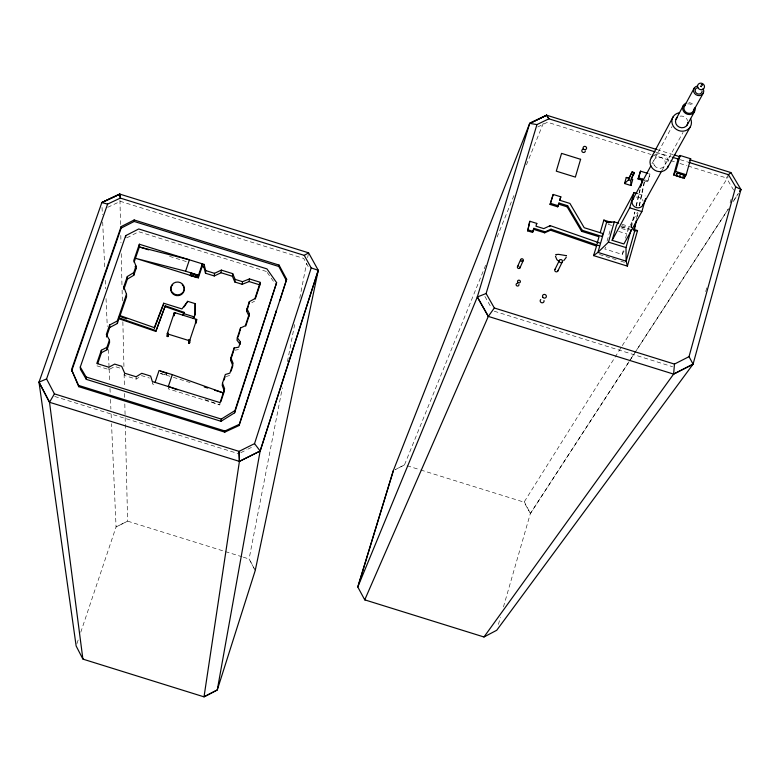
<?xml version="1.0" encoding="UTF-8"?>
<svg xmlns="http://www.w3.org/2000/svg" width="780" height="780" viewBox="0 0 780 780"><rect width="100%" height="100%" fill="white"/><g stroke="black" fill="none" stroke-linecap="round" stroke-linejoin="round"><path stroke-width="0.58" stroke-dasharray="3.9 2.92" d="M152.363 381.556L152.334 383.877L155.025 384.715M166.325 373.142L166.257 374.975L163.81 374.215M166.715 375.453L166.666 373.191M168.324 386.519L168.246 388.83L219.823 404.898L220.077 402.636M255.226 570.521L249.142 558.636M254.124 568.425L249.083 558.977L282.34 387.835M287.44 361.657L294.645 324.538M299.754 298.272L306.501 263.591M307.642 257.644L308.587 252.827M636.402 218.839L637.65 212.921M639.142 205.803L644.134 182.101M637.211 216.645L637.962 213.086M639.454 205.969L644.953 179.868L648.043 180.833L649.974 174.096L647.868 173.443M631.059 227.282L634.657 211.984M636.032 206.095L639.902 189.618M631.342 227.458L634.93 212.15M636.314 206.251L640.185 189.764M705.705 291.623L706.992 286.952M730.109 202.907L731.396 198.237M625.521 238.261L628.134 229.135L637.475 212.179M605.836 247.026L604.783 248.986L622.177 254.407L623.776 248.81M644.953 179.868L644.387 180.911L647.478 181.876L649.974 174.096M607.045 241.166L610.584 228.871M498.41 624.429L500.428 617.419M503.451 606.908L530.38 513.474L630.367 359.639M160.573 373.542L170.011 376.291M76.918 643.705L78.838 637.981M80.759 632.258L116.064 526.939L111.53 423.677M485.628 265.239L404.459 464.948L395.372 469.55L404.469 464.919L419.562 469.619M497.075 237.071L514.966 193.03M526.422 164.873L543.397 123.094M651.992 163.78L672.019 126.594M629.08 361.686L530.41 513.484L524.306 501.784M647.478 181.876L648.043 180.833M662.249 169.991L683.007 132.444M622.177 254.407L624.907 249.532M733.639 190.066L726.433 177.957L728.462 174.71M530.41 513.484L524.062 502.164L728.315 176.689M631.03 358.625L728.374 208.864M733.015 201.737L738.309 193.586L733.054 201.747M629.743 360.672L728.413 208.874M124.673 373.201L124.722 375.55L136.139 379.109L141.755 375.668L149.497 378.076M251.784 302.698L254.553 301.197M96.954 365.849L108.956 369.593L114.767 366.483L120.578 368.296M126.828 237.851L138.752 231.738L266.555 271.528M240.747 452.731L246.928 449.651M247.962 449.144L254.134 446.062M537.732 126.965L547.492 122.245L650.91 154.44M107.718 207.324L120.393 201.338L303.683 258.404L308.87 267.784M226.2 376.516L229.622 375.482M234.965 350.181L238.417 349.615M656.721 149.477L672.935 154.567M656.214 152.217L671.209 156.887M680.238 159.695L687.599 161.986M652.07 154.81L669.493 160.232M670.663 160.592L675.304 162.045M679.955 163.488L686.926 165.662M688.087 166.023L726.433 177.957M638.508 193.879L645.138 195.946M621.952 224.25L631.8 227.321M621.806 225.664L629.665 228.111M621.28 226.697L630.259 229.495M620.675 226.814L628.134 229.135M608.156 224.309L611.52 225.352M621.611 228.501L628.339 230.588M618.686 231.397L626.779 233.912M599.43 254.504L616.307 259.76M620.812 261.163L625.316 262.567M494.237 311.2L672.575 366.727M169.543 256.357L186.956 261.778M173.355 377.335L192.816 383.399M160.397 373.483L162.708 374.117M420.722 469.979L524.062 502.164M54.727 396.474L238.69 453.755M242.141 556.813L127.618 521.147L116.064 526.939L127.608 521.176L124.8 403.202M243.292 557.173L249.083 558.977M204.945 399.584L219.823 404.898M267.248 272.512L276.198 285.256M484.897 296.419L491.332 307.749M102.043 207.422L102.375 214.714M102.687 221.998L104.715 268.164M105.242 280.312L105.622 288.824M106.041 298.535L107.269 326.479M108.284 349.567L109.083 367.79M109.132 368.998L109.727 382.366M109.99 388.44L110.204 393.305M110.468 399.38L110.896 409.1M111.101 413.956L111.326 418.811M108.859 367.214L108.956 369.593M119.954 200.128L120.549 225.703M120.803 235.394L120.959 242.726M121.231 253.627L121.972 285.285M122.109 290.111L122.353 301.09M122.86 321.731L123.991 369.145M124.108 374.01L124.41 387.426M124.566 393.471L124.673 398.365M136.12 376.769L136.139 379.109M636.256 197.106A5.772 5.353 25.7 0 1 643.227 201.328M654.683 154.703A9.545 8.814 25.5 0 1 668.821 163.244M680.043 116.152A6.289 5.772 25.3 0 1 687.638 120.734M688.896 102.667A6.367 5.84 25.2 0 1 694.346 105.944M687.609 103.935A5.099 4.67 25.2 0 1 693.264 106.48M654.264 165.233A6.025 5.558 25.5 0 0 664.56 165.818A6.025 5.558 25.5 0 0 659.383 157.063A6.025 5.558 25.5 0 0 654.264 165.233"/><path stroke-width="1.17" d="M195.146 303.644L195.127 313.55L193.976 317.704L195.068 314.438L195.146 303.644L187.726 301.334L181.964 308.919L163.663 303.225L154.333 327.629L119.798 315.51L117.4 323.476L109.707 327.502L106.451 336.979M119.018 318.737L155.834 331.432L165.282 305.77L183.992 312.302L183.358 315.032M163.634 304.122L163.663 303.225M155.834 331.432L165.282 305.77M167.466 333.04L168.266 333.294L167.924 336.58L167.125 336.326L167.213 333.811L174.369 312.536L196.706 319.488L196.277 322.813L195.478 322.559L195.595 320.853M167.924 336.58L168.266 333.294M174.369 312.536L174.018 315.88L174.115 313.297L174.915 313.55L175.178 312.79M183.573 314.467L183.622 313.579L194.035 316.826L193.07 318.357M187.726 301.334L184.08 306.969M193.801 276.256L190.408 275.594L190.603 273.068L196.862 275.018L196.706 277.368M190.778 273.185L190.408 275.594M188.643 343.024L189.053 339.768L189.852 340.012L189.696 342.517L189.442 343.278L188.643 343.024L189.053 339.768M193.518 274.248L193.411 276.344L193.557 274.053M189.442 343.278L189.599 340.782L196.706 319.488M193.732 276.529L193.908 274.16M191.09 273.488L190.964 275.555L196.657 277.534L196.745 274.862M196.657 277.534L196.716 274.94M195.068 314.438L195.127 313.55M198.325 277.875L198.5 275.243L202.322 263.835L202.137 266.506L198.325 277.875L135.457 258.297L185.582 271.216L198.5 275.243M196.277 322.813L195.907 319.244M255.265 299.032L259.896 284.915L249.093 281.551L242.209 284.3L234.819 281.999L232.421 276.276L221.072 272.747L214.285 275.964L205.491 273.224L203.911 267.052L204.107 264.391L139.347 244.228L133.77 260.471L136.012 266.058L136.032 268.729L133.79 275.272L127.374 279.133L123.835 289.448M205.491 273.224L205.696 270.582L204.107 264.391M688.652 162.318L728.462 174.71L735.696 186.859L689.023 356.655L674.466 364.084L673.618 374.107L488.319 316.407L477.311 296.965L529.688 123.386L546.605 115.196L656.711 149.516M214.285 275.964L214.51 273.331L221.325 270.104L232.703 273.644L235.111 279.377L234.819 281.999M221.072 272.747L221.325 270.104M232.421 276.276L232.703 273.644M235.111 279.377L242.522 281.687L249.434 278.928L260.267 282.302L254.914 298.642L249.346 301.636L247.006 308.773L249.346 313.579L245.359 325.728L240.523 328L237.315 337.76L240.454 341.933L238.729 347.188L234.107 347.958L230.88 357.786L233.103 363.353L229.895 373.132L225.322 374.517L222.495 383.146L222.242 385.456L224.347 391.082L223.714 393.023L214.559 390.166M221.032 421.298L221.286 419.084L234.926 410.572L276.617 282.652L266.945 268.885L138.743 228.969L125.697 235.657L80.282 367.039L80.477 369.408L86.297 379.343L221.032 421.298L234.634 412.805L276.617 282.652M231.036 371.144L232.81 365.732L230.597 360.175L230.88 357.786M233.805 350.376L234.107 347.958M242.209 284.3L242.522 281.687M224.757 432.139L239.109 425.519L286.66 279.269L279.035 265.073L134.17 219.97L121.124 226.609L71.536 369.7L78.712 386.665L224.757 432.139L224.903 430.989L239.275 424.349L276.432 310.567L276.208 311.912M237.315 337.76L237.013 340.207L240.133 344.37L240.454 341.933M240.211 330.476L240.523 328M249.093 281.551L249.434 278.928M245.758 326.011L249.005 316.095L246.675 311.308L247.006 308.773M249.005 304.19L249.346 301.636M234.634 412.805L234.926 410.572M249.005 316.095L249.346 313.579M239.109 425.519L239.275 424.349M259.896 284.915L260.14 283.169M286.416 280.663L278.811 266.487L279.035 265.073M279.952 300.436L286.66 279.269M599.03 245.68L551.021 229.203L545.132 231.816L533.92 228.326L532.555 232.411L527.699 230.899L529.474 222.29L529.913 221.276L536.796 223.421L535.977 226.19L543.777 228.618L550.192 225.634L599.791 243.038M527.699 230.899L529.913 221.276M101.839 202.566L119.798 194.093L120.325 198.091L107.601 204.097L101.829 202.556L119.798 194.093L308.587 252.827L318.269 270.319L255.226 570.521L217.279 689.959L204.019 696.852L82.894 659.11L76.147 645.996L39 382.171L101.839 202.566L119.818 194.044L120.325 198.091L304.258 255.372L311.2 267.91L318.269 270.319L260.179 451.045L254.543 443.635L311.2 267.91M634.657 227.136L635.651 222.397M634.072 230.743L636.46 220.204M640.458 187.268L642.681 179.156L638.576 177.879L638.02 178.932L642.115 180.209M641.297 185.045L642.681 179.156M655.054 151.856L548.905 118.813L546.595 115.235L529.698 123.386L393.354 470.564L357.796 586.999L364.748 599.849L483.98 636.987L496.723 630.269L693.079 364.153L740.961 189.511L730.899 172.565L690.339 159.939M683.017 174.944L683.962 174.983M682.5 177.538L684.138 174.983L677.42 172.887L675.889 175.568L682.549 177.811M684.138 174.983L677.42 172.887M684.177 178.23L686.205 174.739L690.69 158.769L680.14 155.483L678.132 159.042L673.637 174.944L684.177 178.23L684.811 175.958M673.637 174.944L675.626 171.444L680.14 155.483M676.094 175.549L677.537 172.984L678.288 173.472M679.302 176.543L680.725 174.067M632.531 228.208L634.754 230.89L626.116 261.163L627.383 266.126L593.57 255.596L596.866 245.008M637.396 193.537L634.082 192.504L616.414 225.488L612.144 240.308L623.883 243.964L641.872 211.604L645.616 198.471M627.383 266.126L637.523 230.558L634.159 229.515L634.715 228.511M612.144 240.308L629.694 207.811L634.082 192.504M638.02 178.932L640.507 171.151L647.868 173.443M638.576 177.879L640.507 171.151M593.57 255.596L597.928 252.388L626.116 261.163L625.999 247.591L631.157 229.573M624.536 183.514L626.272 177.47L629.06 177.772L632.131 171.873L634.355 172.565L630.669 180.521L631 185.523L624.536 183.514L628.466 179.839L632.131 171.873M600.21 232.674L603.856 220.077L606.674 222.144L597.928 252.388L608.468 242.131L614.308 221.871L618.676 223.236M629.06 177.772L628.466 179.839L630.669 180.521M631 185.523L632.736 179.478L631.264 178.454L634.355 172.565M557.69 206.817L558.987 203.034L567.635 205.725L582.133 230.266L602.004 236.457L602.852 233.522L584.2 227.721L569.926 203.444L559.796 200.284L560.82 196.823L553.196 194.454L550.066 204.438L557.69 206.817L558.987 203.034M559.64 200.226L560.82 196.823M532.555 232.411L533.92 228.326M550.066 204.438L553.196 194.454M364.748 599.849L488.319 316.387L494.335 307.993L486.115 293.524L536.942 124.585L548.905 118.813L546.605 115.196M393.364 470.574L357.796 586.999L477.321 296.975L486.115 293.524M183.105 315.061L183.992 312.302M318.23 270.309L260.13 451.025L217.279 689.959L204.019 696.842L239.421 461.37L239.041 451.366L254.543 443.635M238.076 336.96L239.85 331.558M224.006 380.084L225.059 376.857M230.597 360.175L233.454 351.468M246.675 311.308L248.342 306.218M220.886 401.661L223.363 394.095M223.714 393.023L172.302 374.634L168.324 386.519L177.479 389.785M155.064 382.395L159.061 370.51L172.302 374.634M196.336 275.028L196.228 277.007M185.582 271.216L189.423 259.818L139.357 246.958L139.347 244.228M167.125 336.326L167.388 335.566M136.012 266.058L133.76 272.63L127.335 276.5L123.776 286.845L126.497 294.235L117.322 320.97L109.609 325.006L106.334 334.513L109.463 339.953L109.57 342.401L107.045 349.752L101.488 352.667L97.705 363.656M109.463 339.953L106.938 347.324L101.351 350.249L96.808 363.47L108.859 367.214L114.68 364.104L121.68 366.278L124.673 373.201L136.12 376.769L141.755 373.318L150.628 376.077L152.363 381.556L220.077 402.636L224.611 388.781L222.495 383.146M134.121 262.177L139.357 246.958L148.639 249.844M71.653 370.968L121.163 228.091L121.124 226.609M46.576 378.924L39 382.171L49.501 402.265L239.421 461.389L239.041 451.366L54.415 393.871L46.576 378.924L107.601 204.097M154.323 328.497L163.215 305.224M517.442 266.809L520.64 259.633M536.347 224.435L536.796 223.421M566.251 257.361L563.735 260.656M519.919 267.93L523.273 260.452M533.471 229.33L544.674 232.81L545.132 231.816M549.725 226.639L550.192 225.634M544.674 232.81L550.563 230.207L551.021 229.203M597.636 242.365L597.119 243.35L599.03 236.749L581.607 231.328L567.118 206.817L567.635 205.725M554.96 269.431L559.445 260.286M557.749 271.138L562.273 262.012A1.657 1.55 24.3 0 0 560.869 259.584A1.657 1.55 24.3 0 0 559.435 261.856A1.657 1.55 24.3 0 0 562.273 262.012M581.607 231.328L582.133 230.266M651.242 157.774L673.15 116.766M632.794 199.436L650.861 165.877M676.026 119.145L683.475 105.31M684.567 105.963L694.2 88.12M693.293 111.218L703.082 93.463M642.661 205.423L661.674 171.025M686.78 125.629L694.385 111.871M667.573 167.642L690.193 127.043M689.676 160.543L690.69 158.769M49.501 402.265L54.415 393.871M740.961 189.511L739.635 191.548L741 189.52L735.696 186.859M182.627 315.11L183.622 313.579M483.98 636.987L673.618 374.088L693.118 364.162L673.608 374.117M728.462 174.71L730.889 172.614M304.258 255.372L308.578 252.866M121.163 228.091L134.179 221.461L278.811 266.487M546.595 115.235L529.688 123.386L536.942 124.585M634.754 230.89L637.523 230.558M565.909 255.743L566.504 255.684L558.626 254.358L555.731 254.563A5.382 0.79 2.5 0 0 556.501 254.904M614.308 221.871L606.674 222.144L608.917 222.846M674.105 154.889L679.887 156.731M672.37 157.248L678.132 159.042M675.626 171.444L686.205 174.739M631.537 173.95L633.76 174.642M626.272 177.47L628.426 178.132M629.694 207.811L641.872 211.604M558.48 204.126L567.118 206.817M550.553 203.356L558.188 205.725M603.856 220.077L611.705 222.524M608.468 242.131L625.999 247.591M528.138 229.905L533.003 231.416M494.335 307.993L674.466 364.084M202.137 266.506L203.911 267.052M205.696 270.582L214.51 273.331M167.213 333.811L189.599 340.782M188.897 342.264L189.696 342.517M160.505 371.221L166.784 373.357M204.262 386.958L207.695 388.031M80.282 367.039L86.122 376.994L221.286 419.084M71.536 369.7L78.605 385.427L224.903 430.989M364.904 599.479L365.547 599.693M83.528 658.983L82.856 658.798L49.511 402.226L39.01 382.171M550.563 230.207L596.359 245.993M118.999 317.86L155.854 330.564M165.262 306.657L183.944 313.19M120.978 316.797L126.721 318.815M558.48 260.9L556.891 259.701L555.467 256.24M477.321 296.975L488.319 316.387M689.023 356.655L693.079 364.153M135.135 266.497L136.032 268.729M78.605 385.427L78.712 386.665M86.122 376.994L86.297 379.343M101.351 350.249L101.488 352.667M106.938 347.324L107.045 349.752M109.609 325.006L109.707 327.502M117.322 320.97L117.4 323.476M119.798 315.51L119.828 316.387L126.545 296.819L126.497 294.235M123.776 286.845L123.815 288.581M127.335 276.5L127.374 279.133M125.697 235.657L125.726 237.49M133.76 272.63L133.79 275.272M134.17 219.97L134.179 221.461M557.973 270.377A1.638 1.54 24.4 0 1 556.618 271.83A1.638 1.54 24.4 0 1 554.824 270.738A1.638 1.54 24.4 0 1 555.555 268.895M585.302 150.93A1.765 1.638 22.7 0 1 583.693 152.49A1.765 1.638 22.7 0 1 581.831 151.018A1.765 1.638 22.7 0 1 583.108 149.204M519.928 266.633A1.365 1.287 22.7 0 1 519.304 268.427A1.365 1.287 22.7 0 1 517.471 267.599A1.365 1.287 22.7 0 1 518.417 265.951M518.914 284.398A1.433 1.355 23.1 0 1 517.764 286.036A1.433 1.355 23.1 0 1 516.106 284.719A1.433 1.355 23.1 0 1 517.55 283.306M544.001 300.553A1.96 1.843 24.6 0 1 542.919 302.669A1.96 1.843 24.6 0 1 540.52 301.918A1.96 1.843 24.6 0 1 540.764 299.549M643.227 204.145A5.772 5.353 25.7 0 1 634.871 206.973A5.772 5.353 25.7 0 1 633.701 198.364M668.499 165.535A9.545 8.814 25.5 0 1 654.712 170.186A9.545 8.814 25.5 0 1 652.733 156.01M690.534 118.502A9.955 9.146 25.3 0 1 685.327 130.748A9.955 9.146 25.3 0 1 672.36 124.283A9.955 9.146 25.3 0 1 679.087 112.798M687.862 122.265A6.289 5.772 25.3 0 1 679.322 127.179A6.289 5.772 25.3 0 1 677.264 117.507M694.98 107.416A6.367 5.84 25.2 0 1 691.109 114.289A6.367 5.84 25.2 0 1 683.251 110.76A6.367 5.84 25.2 0 1 685.766 103.272M693.956 108.888A5.099 4.67 25.2 0 1 687.034 112.866A5.099 4.67 25.2 0 1 685.367 105.027M703.053 88.647A5.187 4.748 25.1 0 1 700.83 95.287A5.187 4.748 25.1 0 1 693.849 92.157A5.187 4.748 25.1 0 1 697.291 86.063M702.117 90.997A3.52 3.217 25.1 0 1 699.27 94.048A3.52 3.217 25.1 0 1 695.389 91.718A3.52 3.217 25.1 0 1 696.891 87.857M182.218 284.69A6.747 6.406 4.5 0 1 182.364 293.758A6.747 6.406 4.5 0 1 172.819 293.826A6.747 6.406 4.5 0 1 172.682 284.749M700.538 86.278L701.503 86.58L700.538 86.278M701.415 84.688L702.37 84.981L701.415 84.688M580.603 159.305L575.357 177.099L556.286 171.161L561.561 153.377L580.603 159.305M239.421 461.37L260.13 451.025L239.421 461.37M190.661 272.912L196.814 275.184L190.661 272.912M583.323 148.766A1.774 1.638 22.7 0 0 586.355 148.931A1.774 1.638 22.7 0 0 584.854 146.357A1.774 1.638 22.7 0 0 583.323 148.766M520.757 260.637A1.375 1.297 22.7 0 0 523.126 260.764A1.375 1.297 22.7 0 0 521.966 258.736A1.375 1.297 22.7 0 0 520.757 260.637M542.734 297.112A1.97 1.852 24.6 0 0 546.107 297.297A1.97 1.852 24.6 0 0 544.45 294.401A1.97 1.852 24.6 0 0 542.734 297.112M517.706 282.165A1.443 1.355 23.1 0 0 520.182 282.302A1.443 1.355 23.1 0 0 518.973 280.176A1.443 1.355 23.1 0 0 517.706 282.165M698.012 87.896A3.539 3.237 25.1 0 0 704.048 88.257A3.539 3.237 25.1 0 0 700.996 83.148A3.539 3.237 25.1 0 0 698.012 87.896M172.858 293.017A6.757 6.415 4.5 0 0 184.109 290.053A6.757 6.415 4.5 0 0 175.705 282.253A6.757 6.415 4.5 0 0 172.858 293.017"/></g></svg>
